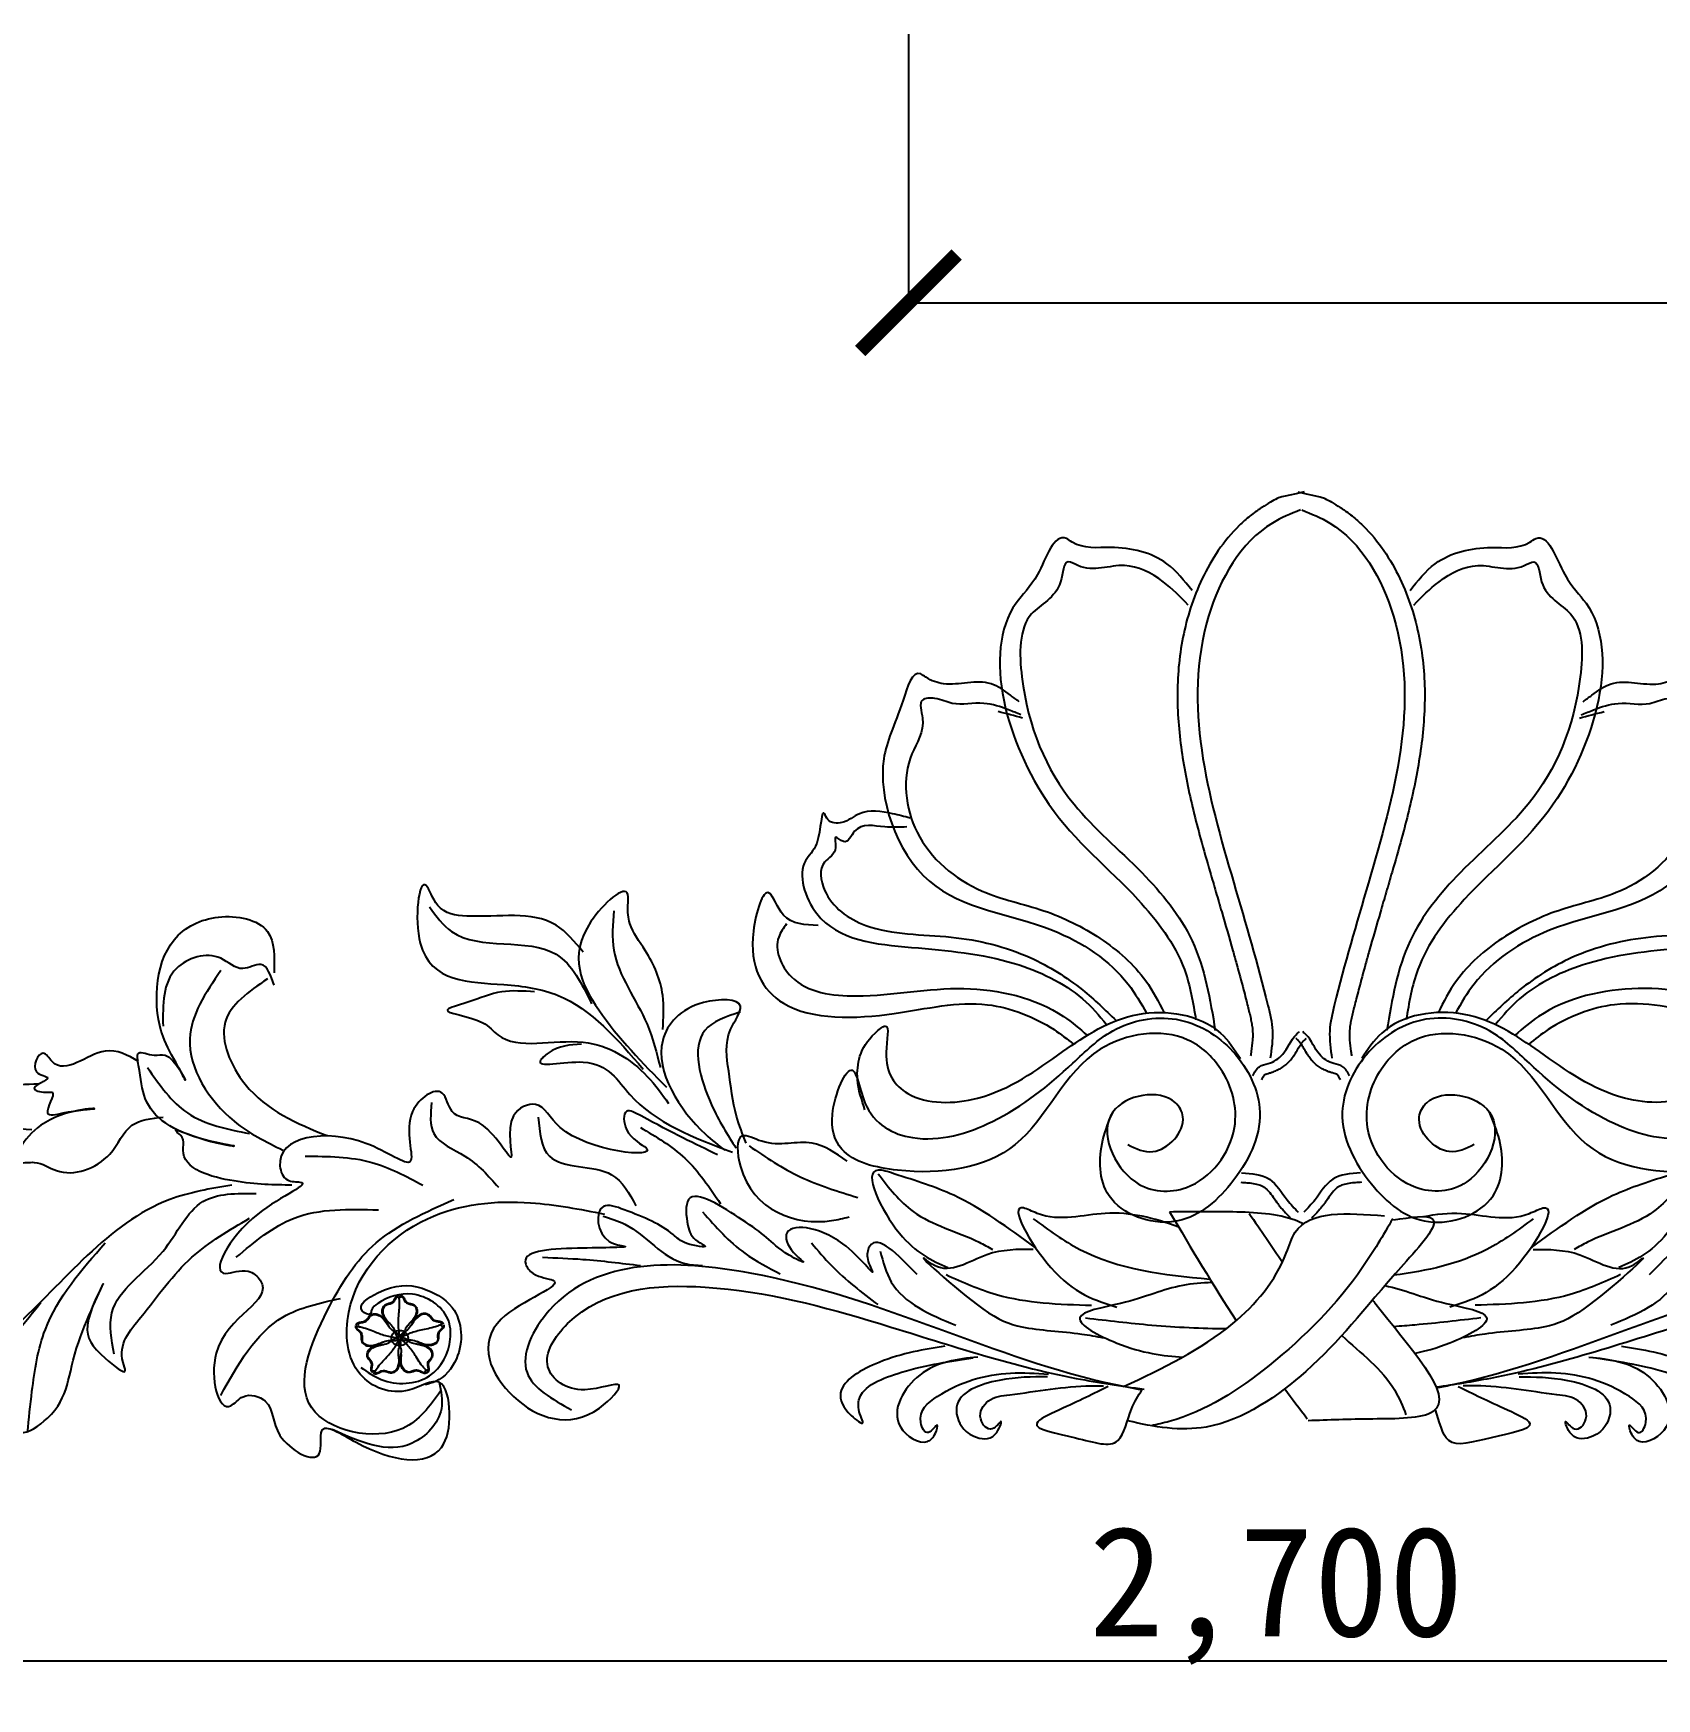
# Model space of a CAD drawing. Extents: x 3172 to 33391, y 13916 to 34175.
# Drawn here: x 19489 to 20667, y 17461 to 18670 of the extents above; entities that cross this region are included whole.
import ezdxf

# ---------------------------------------------------------------- set-up
doc = ezdxf.new("R2010")
doc.units = 0
doc.layers.get('0').update_dxf_attribs({"linetype": 'CONTINUOUS'})
doc.layers.get('DEFPOINTS').update_dxf_attribs({"linetype": 'CONTINUOUS'})
doc.dimstyles.new('ISO-25', dxfattribs={"dimtxt": 2.5, "dimasz": 2.5, "dimexe": 1.25, "dimexo": 0.625, "dimtad": 1, "dimdec": 4, "dimdsep": 46, "dimlunit": 6, "dimtxsty": 'Standard', "dimcen": 2.5, "dimadec": 0, "dimazin": 0, "dimtfac": 1, "dimtdec": 4, "dimtmove": 0, "dimatfit": 3, "dimfxl": 1, "dimtolj": 1, "dimtzin": 0, "dimarcsym": 0})

# ---------------------------------------------------------------- blocks, each defined once
blk = doc.blocks.new('_ARCHTICK')
at = {"color": 0, "linetype": 'ByBlock', "const_width": 0.15}
blk.add_lwpolyline([(-0.5, -0.5), (0.5, 0.5)], dxfattribs=at)
blk = doc.blocks.new('*D6')
at = {"color": 0, "linetype": 'ByBlock'}
for p, q in [((8018.6, -864.9), (8018.6, -1061.1)), ((10104.4, -900.8), (10104.4, -1061.1)), ((8018.6, -1059.9), (10104.4, -1059.9))]:
    blk.add_line(p, q, dxfattribs=at)
at = {"layer": 'DEFPOINTS', "color": 0, "linetype": 'ByBlock'}
for p in [(8018.6, -864.3), (10104.4, -900.2), (10104.4, -1059.9)]:
    blk.add_point(p, dxfattribs=at)
at = {"color": 0, "linetype": 'ByBlock', "xscale": 70, "yscale": 70, "zscale": 70, "rotation": 180}
blk.add_blockref('_ARCHTICK', (8018.6, -1059.9), dxfattribs=at)
at = {"color": 0, "linetype": 'ByBlock', "xscale": 70, "yscale": 70, "zscale": 70}
blk.add_blockref('_ARCHTICK', (10104.4, -1059.9), dxfattribs=at)
at = {"color": 0, "linetype": 'ByBlock', "insert": (9061.5, -1009.2), "char_height": 100, "attachment_point": 5}
blk.add_mtext('\\A1;2000', dxfattribs=at)
blk = doc.blocks.new('*D65')
at = {"color": 0, "lineweight": -2}
for p, q in [((19041.3, 17565.1), (19041.3, 17487.1)), ((21741.4, 17563.5), (21741.4, 17487.1)), ((19041.3, 17488.3), (21741.4, 17488.3))]:
    blk.add_line(p, q, dxfattribs=at)
at = {"layer": 'DEFPOINTS', "color": 0}
for p in [(19041.3, 17565.7), (21741.4, 17564.2), (21741.4, 17488.3)]:
    blk.add_point(p, dxfattribs=at)
at = {"color": 0, "lineweight": -2, "xscale": 50, "yscale": 50, "zscale": 50, "rotation": 180}
blk.add_blockref('_ARCHTICK', (19041.3, 17488.3), dxfattribs=at)
at = {"color": 0, "lineweight": -2, "xscale": 50, "yscale": 50, "zscale": 50}
blk.add_blockref('_ARCHTICK', (21741.4, 17488.3), dxfattribs=at)
at = {"color": 0, "insert": (20391.3, 17535.6), "char_height": 80, "attachment_point": 5}
blk.add_mtext('\\A1;2,700', dxfattribs=at)
blk = doc.blocks.new('A$C3DC02123')
for points, knots in [([(275.6, 392.06), (263.28, 389.23), (262.72, 388.91), (261.01, 387.9), (259.85, 387.21), (257.29, 385.63), (255.89, 384.73), (253.97, 383.39), (253.46, 383.02), (252.44, 382.27), (251.94, 381.89), (250.46, 380.73), (249.49, 379.94), (246.66, 377.49), (244.87, 375.77), (239.21, 369.82), (235.72, 365.28), (229.58, 355.7), (226.93, 350.66), (222.35, 340.33), (220.43, 335.04), (217.23, 324.42), (215.96, 319.1), (213.99, 308.45), (213.29, 303.11), (211.98, 287.33), (212.07, 276.9), (213.66, 256.21), (215.14, 245.94), (218.95, 225.62), (221.29, 215.57), (225.34, 199.58), (226.94, 193.54), (229.53, 183.97), (230.51, 180.4), (232.44, 173.3), (233.4, 169.77), (236.27, 159.2), (238.15, 152.21), (240.58, 142.9), (241.18, 140.58), (242.96, 133.64), (244.13, 129.01), (245.66, 122.72), (246.05, 121.07), (246.76, 118.1), (247.07, 116.77), (247.64, 114.33), (247.9, 113.21), (248.4, 111.04), (248.63, 109.99), (249.04, 107.94), (249.23, 106.94), (249.53, 104.99), (249.65, 104.03), (249.78, 102.63), (249.81, 102.16), (249.85, 101.23), (249.86, 100.75), (249.86, 99.29), (249.82, 98.28), (249.61, 95.29), (249.37, 93.22), (248.98, 90.31), (248.87, 89.58), (248.77, 88.83)], [0, 0, 0, 0, 1.933409, 1.933409, 5.800226, 5.800226, 10.313575, 10.313575, 11.958757, 11.958757, 13.603938, 13.603938, 16.894302, 16.894302, 23.475028, 23.475028, 38.697265, 38.697265, 53.919502, 53.919502, 69.141739, 69.141739, 84.363976, 84.363976, 99.586213, 99.586213, 129.475484, 129.475484, 159.364754, 159.364754, 189.254025, 189.254025, 207.629665, 207.629665, 218.69127, 218.69127, 229.752875, 229.752875, 251.876085, 251.876085, 259.197328, 259.197328, 273.839814, 273.839814, 279.006229, 279.006229, 283.18068, 283.18068, 286.650694, 286.650694, 290.120708, 290.120708, 293.627746, 293.627746, 297.235173, 297.235173, 299.126646, 299.126646, 301.018119, 301.018119, 304.801065, 304.801065, 311.707249, 311.707249, 313.971153, 313.971153, 313.971153, 313.971153]), ([(272.44, 392.06), (284.76, 389.23), (285.32, 388.91), (287.03, 387.9), (288.19, 387.21), (290.75, 385.63), (292.15, 384.73), (294.07, 383.39), (294.58, 383.02), (295.6, 382.27), (296.1, 381.89), (297.58, 380.73), (298.55, 379.94), (301.38, 377.49), (303.17, 375.77), (308.83, 369.82), (312.32, 365.28), (318.46, 355.7), (321.11, 350.66), (325.69, 340.33), (327.61, 335.04), (330.81, 324.42), (332.08, 319.1), (334.05, 308.45), (334.75, 303.11), (336.07, 287.33), (335.97, 276.9), (334.38, 256.21), (332.9, 245.94), (329.09, 225.62), (326.75, 215.57), (322.7, 199.58), (321.1, 193.54), (318.51, 183.97), (317.53, 180.4), (315.6, 173.3), (314.64, 169.77), (311.77, 159.2), (309.89, 152.21), (307.46, 142.9), (306.86, 140.58), (305.08, 133.64), (303.92, 129.01), (302.38, 122.72), (301.99, 121.07), (301.28, 118.1), (300.97, 116.77), (300.4, 114.33), (300.14, 113.21), (299.64, 111.04), (299.41, 109.99), (299, 107.94), (298.81, 106.94), (298.51, 104.99), (298.39, 104.03), (298.26, 102.63), (298.23, 102.16), (298.19, 101.23), (298.18, 100.75), (298.18, 99.29), (298.22, 98.28), (298.43, 95.29), (298.67, 93.22), (299.06, 90.31), (299.17, 89.58), (299.27, 88.83)], [0, 0, 0, 0, 1.933409, 1.933409, 5.800226, 5.800226, 10.313575, 10.313575, 11.958757, 11.958757, 13.603938, 13.603938, 16.894302, 16.894302, 23.475028, 23.475028, 38.697265, 38.697265, 53.919502, 53.919502, 69.141739, 69.141739, 84.363976, 84.363976, 99.586213, 99.586213, 129.475484, 129.475484, 159.364754, 159.364754, 189.254025, 189.254025, 207.629665, 207.629665, 218.69127, 218.69127, 229.752875, 229.752875, 251.876085, 251.876085, 259.197328, 259.197328, 273.839814, 273.839814, 279.006229, 279.006229, 283.18068, 283.18068, 286.650694, 286.650694, 290.120708, 290.120708, 293.627746, 293.627746, 297.235173, 297.235173, 299.126646, 299.126646, 301.018119, 301.018119, 304.801065, 304.801065, 311.707249, 311.707249, 313.971153, 313.971153, 313.971153, 313.971153]), ([(133.13, 279.22), (131.68, 280.38), (127.26, 283.91), (116.05, 292.99), (99.64, 286.44), (88.32, 290.82), (80.07, 297.69), (72.76, 269.72), (58.52, 242.05), (79.61, 169.93), (145.85, 163.68), (183.51, 136.39), (194.06, 117.12), (196.81, 111.67)], [0, 0, 0, 0, 6.248795, 18.973895, 45.331067, 55.843807, 59.362667, 77.77121, 114.492112, 191.927724, 266.263241, 319.160886, 339.39607, 339.39607, 339.39607, 339.39607]), ([(414.91, 279.22), (416.36, 280.38), (420.78, 283.91), (431.99, 292.99), (448.4, 286.44), (459.72, 290.82), (467.97, 297.69), (475.28, 269.72), (489.52, 242.05), (468.43, 169.93), (402.19, 163.68), (364.53, 136.39), (353.98, 117.12), (351.23, 111.67)], [0, 0, 0, 0, 6.248795, 18.973895, 45.331067, 55.843807, 59.362667, 77.77121, 114.492112, 191.927724, 266.263241, 319.160886, 339.39607, 339.39607, 339.39607, 339.39607]), ([(134.01, 272.2), (131.97, 273.08), (126.03, 275.67), (114.82, 279.94), (101.37, 276.4), (92.58, 281.48), (81.94, 281.06), (87.5, 265.41), (73.91, 245.71), (77.52, 205.06), (109.61, 175.9), (145.74, 168.37), (174.43, 153.05), (195.29, 133.44), (202.83, 117.85), (205.56, 111.91)], [0, 0, 0, 0, 7.433531, 21.646263, 39.217626, 49.408731, 56.311308, 67.04111, 89.285743, 136.19831, 186.573892, 222.690019, 258.056575, 293.936881, 315.602011, 315.602011, 315.602011, 315.602011]), ([(414.03, 272.2), (416.07, 273.08), (422.01, 275.67), (433.22, 279.94), (446.67, 276.4), (455.46, 281.48), (466.1, 281.06), (460.54, 265.41), (474.13, 245.71), (470.52, 205.06), (438.43, 175.9), (402.3, 168.37), (373.61, 153.05), (352.75, 133.44), (345.21, 117.85), (342.48, 111.91)], [0, 0, 0, 0, 7.433531, 21.646263, 39.217626, 49.408731, 56.311308, 67.04111, 89.285743, 136.19831, 186.573892, 222.690019, 258.056575, 293.936881, 315.602011, 315.602011, 315.602011, 315.602011]), ([(78.61, 216.64), (75.78, 217.47), (67.71, 219.82), (54.47, 221.83), (46.23, 213.35), (37.63, 213.87), (34.24, 224.96), (34.2, 201.72), (21.23, 191.06), (31.77, 151.58), (81.26, 146.95), (126.8, 142.62), (161.09, 125.36), (173.16, 110.54), (176.84, 105.58)], [0, 0, 0, 0, 11.12965, 31.629638, 43.859143, 52.858816, 57.221806, 77.331944, 90.885789, 126.660299, 189.381443, 253.734597, 301.797598, 324.524726, 324.524726, 324.524726, 324.524726]), ([(469.43, 216.64), (472.26, 217.47), (480.33, 219.82), (493.57, 221.83), (501.81, 213.35), (510.41, 213.87), (513.8, 224.96), (513.84, 201.72), (526.81, 191.06), (516.27, 151.58), (466.78, 146.95), (421.24, 142.62), (386.95, 125.36), (374.88, 110.54), (371.2, 105.58)], [0, 0, 0, 0, 11.12965, 31.629638, 43.859143, 52.858816, 57.221806, 77.331944, 90.885789, 126.660299, 189.381443, 253.734597, 301.797598, 324.524726, 324.524726, 324.524726, 324.524726]), ([(77.03, 211.9), (73.46, 211.71), (64.96, 211.26), (51.47, 214.85), (47.12, 200.97), (39.89, 208.89), (43.19, 197.67), (32.45, 193.09), (35.44, 171.62), (60.23, 153.2), (98.81, 154.85), (136.65, 144.84), (163.45, 126.57), (176.18, 113.45), (181.55, 107.74)], [0, 0, 0, 0, 13.66668, 32.443721, 42.103791, 47.794751, 54.622845, 66.532578, 85.065948, 119.594826, 172.883509, 223.56738, 262.274962, 291.264667, 291.264667, 291.264667, 291.264667]), ([(471.01, 211.9), (474.58, 211.71), (483.08, 211.26), (496.57, 214.85), (500.92, 200.97), (508.15, 208.89), (504.85, 197.67), (515.59, 193.09), (512.6, 171.62), (487.81, 153.2), (449.23, 154.85), (411.39, 144.84), (384.59, 126.57), (371.86, 113.45), (366.49, 107.74)], [0, 0, 0, 0, 13.66668, 32.443721, 42.103791, 47.794751, 54.622845, 66.532578, 85.065948, 119.594826, 172.883509, 223.56738, 262.274962, 291.264667, 291.264667, 291.264667, 291.264667]), ([(32.75, 158.96), (26.18, 159.15), (14.63, 159.48), (7.26, 185.9), (-5.26, 143.06), (13.47, 107.3), (69.39, 109.17), (113.6, 121.38), (144.81, 108.08), (157.17, 97.8), (160.29, 95.08)], [0, 0, 0, 0, 22.535492, 39.602171, 66.777453, 118.046523, 186.720148, 244.611897, 288.838314, 304.195325, 304.195325, 304.195325, 304.195325]), ([(515.29, 158.96), (521.86, 159.15), (533.41, 159.48), (540.78, 185.9), (553.3, 143.06), (534.57, 107.3), (478.65, 109.17), (434.44, 121.38), (403.23, 108.08), (390.87, 97.8), (387.75, 95.08)], [0, 0, 0, 0, 22.535492, 39.602171, 66.777453, 118.046523, 186.720148, 244.611897, 288.838314, 304.195325, 304.195325, 304.195325, 304.195325]), ([(16.94, 159.75), (15.37, 157.46), (9.52, 148.91), (19.13, 123.67), (59.79, 118.44), (103.86, 129.41), (146.73, 118.7), (163.32, 103.46), (167.03, 99.83)], [0, 0, 0, 0, 10.044621, 37.51496, 79.499518, 146.059279, 210.291123, 229.454106, 229.454106, 229.454106, 229.454106]), ([(531.1, 159.75), (532.67, 157.46), (538.52, 148.91), (528.91, 123.67), (488.25, 118.44), (444.18, 129.41), (401.31, 118.7), (384.72, 103.46), (381.01, 99.83)], [0, 0, 0, 0, 10.044621, 37.51496, 79.499518, 146.059279, 210.291123, 229.454106, 229.454106, 229.454106, 229.454106]), ([(256.01, 78.82), (256.02, 78.82), (256.05, 78.84), (256.24, 78.93), (256.5, 79.03), (257.25, 79.27), (257.73, 79.41), (258.55, 79.65), (258.81, 79.73), (259.27, 79.88), (259.47, 79.95), (259.86, 80.09), (260.05, 80.17), (260.62, 80.39), (260.99, 80.55), (262.1, 81.07), (262.81, 81.45), (264.87, 82.72), (266.14, 83.72), (267.71, 85.28), (268.13, 85.74), (268.8, 86.54), (269.06, 86.87), (269.54, 87.52), (269.77, 87.85), (270.42, 88.82), (270.81, 89.46), (271.77, 91.13), (272.29, 92.13), (273.27, 93.93), (273.73, 94.74), (274.34, 95.67), (274.5, 95.9), (274.81, 96.31), (274.95, 96.49), (275.19, 96.77), (275.27, 96.86), (275.47, 97.07), (275.57, 97.18), (275.91, 97.52), (276.18, 97.77), (276.51, 98.09), (276.56, 98.13), (276.6, 98.17)], [6.250096, 6.250096, 6.250096, 6.250096, 6.940672, 6.940672, 8.465382, 8.465382, 9.990093, 9.990093, 10.641518, 10.641518, 11.095072, 11.095072, 11.548626, 11.548626, 12.455735, 12.455735, 14.269952, 14.269952, 17.898385, 17.898385, 19.306301, 19.306301, 20.258185, 20.258185, 21.210069, 21.210069, 23.113837, 23.113837, 26.318849, 26.318849, 29.523862, 29.523862, 30.645278, 30.645278, 31.698769, 31.698769, 32.317183, 32.317183, 32.935597, 32.935597, 34.172425, 34.172425, 34.351506, 34.351506, 34.351506, 34.351506]), ([(292.03, 78.82), (292.02, 78.82), (291.99, 78.84), (291.8, 78.93), (291.54, 79.03), (290.79, 79.27), (290.31, 79.41), (289.49, 79.65), (289.23, 79.73), (288.77, 79.88), (288.57, 79.95), (288.18, 80.09), (287.99, 80.17), (287.42, 80.39), (287.05, 80.55), (285.94, 81.07), (285.23, 81.45), (283.17, 82.72), (281.9, 83.72), (280.33, 85.28), (279.91, 85.74), (279.24, 86.54), (278.98, 86.87), (278.5, 87.52), (278.27, 87.85), (277.62, 88.82), (277.23, 89.46), (276.27, 91.13), (275.75, 92.13), (274.77, 93.93), (274.31, 94.74), (273.7, 95.67), (273.54, 95.9), (273.23, 96.31), (273.09, 96.49), (272.85, 96.77), (272.77, 96.86), (272.57, 97.07), (272.47, 97.18), (272.13, 97.52), (271.86, 97.77), (271.53, 98.09), (271.48, 98.13), (271.44, 98.17)], [6.250096, 6.250096, 6.250096, 6.250096, 6.940672, 6.940672, 8.465382, 8.465382, 9.990093, 9.990093, 10.641518, 10.641518, 11.095072, 11.095072, 11.548626, 11.548626, 12.455735, 12.455735, 14.269952, 14.269952, 17.898385, 17.898385, 19.306301, 19.306301, 20.258185, 20.258185, 21.210069, 21.210069, 23.113837, 23.113837, 26.318849, 26.318849, 29.523862, 29.523862, 30.645278, 30.645278, 31.698769, 31.698769, 32.317183, 32.317183, 32.935597, 32.935597, 34.172425, 34.172425, 34.351506, 34.351506, 34.351506, 34.351506]), ([(254.4, 75.89), (254.54, 76.19), (254.67, 76.48), (255.03, 77.26), (255.25, 77.69), (255.63, 78.36), (255.79, 78.58), (255.96, 78.78), (256, 78.81), (256.01, 78.82)], [0, 0, 0, 0, 0.939684, 0.939684, 2.706961, 2.706961, 4.474237, 4.474237, 5.601546, 5.601546, 5.601546, 5.601546]), ([(293.64, 75.89), (293.5, 76.19), (293.37, 76.48), (293.01, 77.26), (292.79, 77.69), (292.41, 78.36), (292.25, 78.58), (292.08, 78.78), (292.04, 78.81), (292.03, 78.82)], [0, 0, 0, 0, 0.939684, 0.939684, 2.706961, 2.706961, 4.474237, 4.474237, 5.601546, 5.601546, 5.601546, 5.601546]), ([(243.9, 20.8), (244.42, 20.76), (244.94, 20.72), (246.45, 20.6), (247.43, 20.51), (249.58, 20.24), (250.72, 20.06), (252.74, 19.57), (253.61, 19.26), (254.6, 18.79), (254.84, 18.65), (255.25, 18.4), (255.42, 18.29), (255.77, 18.02), (255.95, 17.88), (256.5, 17.4), (256.87, 17.02), (257.98, 15.78), (258.73, 14.76), (260.28, 12.48), (261.09, 11.21), (262.25, 9.51), (262.52, 9.11), (263.03, 8.4), (263.25, 8.09), (263.7, 7.5), (263.92, 7.2), (264.6, 6.33), (265.05, 5.77), (266.41, 4.14), (267.32, 3.12), (268.44, 1.87), (268.66, 1.62), (268.89, 1.36)], [0, 0, 0, 0, 1.466169, 1.466169, 4.398506, 4.398506, 8.324329, 8.324329, 12.250153, 12.250153, 13.656296, 13.656296, 14.805428, 14.805428, 15.95456, 15.95456, 18.252824, 18.252824, 22.573828, 22.573828, 26.894832, 26.894832, 28.200158, 28.200158, 29.19267, 29.19267, 30.185183, 30.185183, 32.170207, 32.170207, 36.140256, 36.140256, 37.161507, 37.161507, 37.161507, 37.161507]), ([(304.14, 20.8), (303.62, 20.76), (303.1, 20.72), (301.59, 20.6), (300.61, 20.51), (298.46, 20.24), (297.32, 20.06), (295.3, 19.57), (294.43, 19.26), (293.44, 18.79), (293.2, 18.65), (292.79, 18.4), (292.62, 18.29), (292.27, 18.02), (292.09, 17.88), (291.54, 17.4), (291.17, 17.02), (290.06, 15.78), (289.31, 14.76), (287.76, 12.48), (286.95, 11.21), (285.79, 9.51), (285.52, 9.11), (285.01, 8.4), (284.79, 8.09), (284.34, 7.5), (284.12, 7.2), (283.44, 6.33), (282.99, 5.77), (281.63, 4.14), (280.72, 3.12), (279.6, 1.87), (279.38, 1.62), (279.15, 1.36)], [0, 0, 0, 0, 1.466169, 1.466169, 4.398506, 4.398506, 8.324329, 8.324329, 12.250153, 12.250153, 13.656296, 13.656296, 14.805428, 14.805428, 15.95456, 15.95456, 18.252824, 18.252824, 22.573828, 22.573828, 26.894832, 26.894832, 28.200158, 28.200158, 29.19267, 29.19267, 30.185183, 30.185183, 32.170207, 32.170207, 36.140256, 36.140256, 37.161507, 37.161507, 37.161507, 37.161507])]:
    blk.add_open_spline(points, degree=3, knots=knots)
for points in [[(273.67, 382.41), (259.72, 375.32), (227.83, 325.26), (240.36, 181.9), (257.44, 115.91), (259.72, 102.26), (258.58, 87.47)], [(274.37, 382.41), (288.33, 375.32), (320.21, 325.26), (307.68, 181.9), (290.6, 115.91), (288.33, 102.26), (289.46, 87.47)], [(219.55, 338.95), (206.99, 353.44), (178.96, 362.13), (159.63, 365.03), (156.73, 366.96), (142.24, 347.64), (131.61, 332.19), (148.04, 224.04), (192.49, 172.85), (215.69, 135.19), (221.48, 108.15)], [(328.49, 338.95), (341.05, 353.44), (369.08, 362.13), (388.41, 365.03), (391.31, 366.96), (405.8, 347.64), (416.43, 332.19), (400, 224.04), (355.55, 172.85), (332.35, 135.19), (326.56, 108.15)], [(217.62, 331.23), (205.05, 343.78), (185.73, 352.47), (162.53, 352.47), (157.7, 354.4), (153.83, 343.78), (139.34, 326.4), (134.51, 292.6), (160.6, 224.04), (194.42, 187.34), (219.55, 150.64), (231.15, 102.36)], [(330.42, 331.23), (342.99, 343.78), (362.31, 352.47), (385.51, 352.47), (390.34, 354.4), (394.21, 343.78), (408.7, 326.4), (413.53, 292.6), (387.44, 224.04), (353.62, 187.34), (328.49, 150.64), (316.89, 102.36)], [(134.89, 270.44), (122.59, 273.95)], [(413.15, 270.44), (425.45, 273.95)], [(187.45, 41.03), (199.96, 37.28), (214.97, 56.03), (211.22, 63.53), (179.94, 58.53), (191.2, 21.04), (216.69, 17.98), (240.75, 50.23), (233.78, 81.86), (217.47, 97.28), (173.69, 92.28), (131.16, 41.03), (72.37, 27.29), (44.5, 38.67), (39.85, 57.28), (49.85, 81.03), (56.11, 63.53), (79.88, 44.78), (119.9, 53.53), (159.93, 84.78), (179.94, 102.28), (211.63, 108.42), (239.98, 91.03), (253.41, 58.46), (238.85, 19.88), (210.36, -0.36), (178.08, 13.55), (174.94, 43.53), (179.94, 58.53)], [(56.11, 59.78), (52.36, 76.03), (53.61, 88.53), (61.11, 101.03), (66.12, 104.78), (66.68, 90.71), (77.44, 68.58), (112.4, 66.03), (154.93, 91.03), (192.45, 111.03), (233.73, 101.03), (243.74, 87.28)], [(360.59, 41.03), (348.08, 37.28), (333.07, 56.03), (336.83, 63.53), (368.1, 58.53), (356.84, 21.04), (331.35, 17.98), (307.29, 50.23), (314.26, 81.86), (330.57, 97.28), (374.35, 92.28), (416.88, 41.03), (475.67, 27.29), (503.54, 38.67), (508.19, 57.28), (498.19, 81.03), (491.93, 63.53), (468.17, 44.78), (428.14, 53.53), (388.11, 84.78), (368.1, 102.28), (336.41, 108.42), (308.06, 91.03), (294.63, 58.46), (309.19, 19.88), (337.68, -0.36), (369.96, 13.55), (373.1, 43.53), (368.1, 58.53)], [(491.93, 59.78), (495.68, 76.03), (494.43, 88.53), (486.93, 101.03), (481.92, 104.78), (481.36, 90.71), (470.6, 68.58), (435.64, 66.03), (393.11, 91.03), (355.59, 111.03), (314.31, 101.03), (304.3, 87.28)], [(249.84, 77.94), (253.18, 82.94), (257.62, 84.6), (264.84, 89.6), (271.5, 100.14), (273.17, 101.8)], [(298.2, 77.94), (294.87, 82.94), (290.42, 84.6), (283.2, 89.6), (276.54, 100.14), (274.87, 101.8)], [(244.29, 25.79), (258.17, 22.46), (267.06, 11.36), (272.61, 4.7)], [(303.75, 25.79), (289.87, 22.46), (280.98, 11.36), (275.43, 4.7)]]:
    blk.add_spline(points, degree=3)
blk = doc.blocks.new('A$C515E7A34')
blk.add_circle((14.91, 12.78), 2.8)
for points in [[(14.67, 28.39), (14.02, 28.16), (13.25, 27.2), (12.59, 26), (10.63, 25.08), (9.7, 24.54), (8.89, 22.96), (10.28, 19.38), (13.13, 15.61), (13.44, 14.33), (14.48, 12.87)], [(14.91, 28.39), (15.57, 28.17), (16.36, 27.22), (17.03, 26.04), (19.01, 25.15), (19.95, 24.63), (20.78, 23.06), (19.46, 19.46), (16.67, 15.64), (16.38, 14.36), (15.37, 12.88)], [(13.63, 27.5), (13.17, 26.46), (12.21, 25.35), (9.93, 24.46), (9.16, 22.61), (10.47, 19.34), (11.82, 17.84)], [(13.25, 26.96), (13.75, 27.66), (14.37, 27.66), (14.79, 27.39)], [(14.48, 28.04), (14.71, 26.16), (14.44, 20.92), (14.37, 16.64), (14.91, 12.95)], [(16.36, 26.99), (15.85, 27.68), (15.23, 27.67), (14.81, 27.39)], [(15.96, 27.52), (16.44, 26.49), (17.43, 25.39), (19.72, 24.55), (20.52, 22.71), (19.26, 19.42), (17.94, 17.89)], [(0, 17.36), (0.02, 16.67), (0.69, 15.64), (1.63, 14.65), (1.9, 12.49), (2.13, 11.45), (3.38, 10.19), (7.21, 10.4), (11.68, 11.95), (12.99, 11.85), (14.7, 12.38)], [(0.07, 17.59), (0.48, 18.15), (1.63, 18.6), (2.96, 18.88), (4.42, 20.49), (5.21, 21.21), (6.95, 21.53), (9.97, 19.15), (12.75, 15.32), (13.87, 14.65), (14.97, 13.23)], [(0.27, 17.07), (2.14, 16.71), (7.03, 14.84), (11.07, 13.44), (14.76, 12.81)], [(0.91, 15.57), (0.41, 16.26), (0.6, 16.84), (0.99, 17.16)], [(1.85, 18.53), (1.04, 18.26), (0.86, 17.67), (0.99, 17.18)], [(1.22, 18.32), (2.35, 18.46), (3.7, 19.06), (5.21, 20.97), (7.21, 21.17), (9.95, 18.95), (10.99, 17.23)], [(29.7, 17.84), (29.27, 18.39), (28.12, 18.83), (26.78, 19.08), (25.3, 20.67), (24.5, 21.38), (22.75, 21.66), (19.77, 19.23), (17.06, 15.36), (15.95, 14.67), (14.88, 13.23)], [(29.31, 17.92), (27.58, 17.11), (22.52, 15.75), (18.43, 14.5), (15.08, 12.85)], [(29.77, 17.62), (29.76, 16.92), (29.1, 15.88), (28.19, 14.87), (27.95, 12.71), (27.75, 11.66), (26.52, 10.39), (22.68, 10.53), (18.18, 12), (16.88, 11.88), (15.16, 12.39)], [(28.53, 18.56), (27.4, 18.67), (26.04, 19.25), (24.5, 21.13), (22.5, 21.3), (19.79, 19.04), (18.78, 17.29)], [(27.9, 18.76), (28.71, 18.49), (28.9, 17.91), (28.78, 17.42)], [(28.89, 15.81), (29.38, 16.51), (29.18, 17.09), (28.79, 17.4)], [(0.52, 16.1), (1.37, 15.34), (2.13, 14.08), (2.27, 11.64), (3.79, 10.34), (7.31, 10.57), (9.15, 11.39)], [(5.76, 0.14), (5.36, 0.7), (5.28, 1.93), (5.43, 3.29), (4.35, 5.17), (3.9, 6.14), (4.14, 7.9), (7.33, 10.04), (11.83, 11.49), (12.82, 12.35), (14.51, 12.96)], [(5.95, 0), (6.62, -0.2), (7.81, 0.13), (9.04, 0.71), (11.17, 0.3), (12.24, 0.19), (13.82, 0.99), (14.8, 4.71), (14.71, 9.44), (15.21, 10.65), (15.23, 12.44)], [(6.31, 0.17), (7.23, 1.83), (10.53, 5.91), (13.1, 9.32), (14.84, 12.63)], [(24.12, 0.16), (23.45, -0.05), (22.26, 0.25), (21.02, 0.81), (18.89, 0.37), (17.83, 0.24), (16.23, 1.02), (15.19, 4.71), (15.19, 9.44), (14.68, 10.64), (14.63, 12.44)], [(24.26, 0.69), (22.96, 2.08), (20.1, 6.47), (17.65, 9.98), (15.04, 12.65)], [(24.3, 0.29), (24.7, 0.87), (24.76, 2.1), (24.58, 3.45), (25.63, 5.35), (26.06, 6.33), (25.79, 8.08), (22.56, 10.17), (18.04, 11.54), (17.04, 12.39), (15.34, 12.96)], [(29.27, 16.35), (28.44, 15.57), (27.7, 14.3), (27.6, 11.86), (26.1, 10.53), (22.58, 10.7), (20.72, 11.49)], [(5.42, 1.46), (5.63, 2.58), (5.49, 4.04), (4.13, 6.07), (4.56, 8.03), (7.51, 9.96), (9.48, 10.41)], [(7.31, 0.1), (8.3, 0.67), (9.73, 1.01), (12.09, 0.39), (13.8, 1.43), (14.67, 4.85), (14.46, 6.86)], [(22.75, 0.24), (21.76, 0.79), (20.32, 1.1), (17.97, 0.44), (16.24, 1.45), (15.32, 4.86), (15.49, 6.87)], [(24.63, 1.62), (24.39, 2.74), (24.51, 4.21), (25.83, 6.26), (25.37, 8.21), (22.38, 10.08), (20.41, 10.51)], [(5.41, 2.12), (5.42, 1.27), (5.93, 0.91), (6.43, 0.89)], [(7.94, 0.31), (7.13, 0.05), (6.63, 0.41), (6.45, 0.88)], [(22.12, 0.44), (22.94, 0.18), (23.43, 0.55), (23.61, 1.02)], [(24.62, 2.29), (24.62, 1.43), (24.12, 1.07), (23.62, 1.04)]]:
    blk.add_spline(points, degree=3)
blk = doc.blocks.new('A$C0FF937D4')
for points in [[(786.8, 368.4), (768.4, 388), (708.2, 394.6), (688.6, 402.4), (680.8, 416.8), (676.8, 374.9), (733.1, 344.9), (769.8, 337), (827.3, 283.4)], [(840.4, 312.2), (840.4, 337), (828.6, 369.7), (818.2, 389.3), (816.9, 402.4), (816.9, 410.3), (792, 390.6), (797.2, 326.6), (843, 270.3)], [(590.2, 199.3), (551.2, 202.3), (516.8, 224.7), (516.8, 232.2), (515.3, 235.2), (512.3, 238.2), (531.7, 232.2), (551.2, 227.7), (531.7, 232.2), (491.3, 262.2), (486.8, 286.1), (486.8, 295.1), (497.3, 293.6), (504.8, 293.6), (518.3, 275.6), (513.8, 284.6), (503.3, 307.1), (510.8, 377.4), (540.7, 393.9), (573.7, 383.4), (578.2, 353.5)], [(683, 401.4), (698, 383.4), (768.4, 366.9), (792.4, 331)], [(807.4, 398.4), (807.4, 369.9), (829.8, 316.1), (838.8, 284.6)], [(578.2, 344.5), (569.2, 359.5), (557.2, 356.5), (542.2, 364), (512.3, 356.5), (503.3, 314.6)], [(542.2, 355), (521.3, 305.6), (551.2, 245.7), (584.2, 224.7)], [(573.7, 349), (545.2, 317.5), (558.7, 272.6), (614.1, 235.2)], [(754, 339.6), (731.8, 339.6), (708.2, 331.8), (695.2, 326.6), (718.7, 317.4), (729.2, 308.3), (786.8, 303), (830, 278.2), (844.4, 258.6)], [(896.7, 229.8), (890.2, 249.4), (884.9, 282.1), (886.2, 312.2), (892.8, 329.2), (867.9, 331.8), (840.4, 304.3), (869.2, 236.3), (882.3, 224.6)], [(892.8, 325), (868.8, 311.6), (873.3, 257.7), (889.8, 226.2)], [(486.8, 289.1), (464.3, 296.6), (428.4, 289.1), (422.4, 295.1), (417.9, 281.6), (425.4, 277.1), (416.4, 269.7), (423.9, 266.7), (428.4, 266.7), (425.4, 251.7), (435.9, 251.7), (456.8, 254.7), (420.9, 242.7), (407.4, 215.8), (416.4, 215.8), (431.4, 209.8), (467.3, 221.8), (482.3, 242.7), (503.3, 248.7)], [(785.5, 301.7), (763.2, 295.2), (758, 289.9), (786.8, 288.6), (818.2, 265.1), (887.5, 223.2)], [(492.8, 284.6), (519.8, 251.7), (561.7, 236.7)], [(419.4, 272.6), (371.5, 266.7), (316, 233.7), (259.1, 233.7), (259.1, 239.7), (263.6, 202.3), (331, 205.3), (384.9, 239.7), (414.9, 239.7)], [(877.3, 221.3), (825.9, 249.5), (816, 252.8), (816, 239.6), (829.2, 226.3), (771.2, 241.2), (754.6, 257.8), (739.7, 249.5), (738.1, 219.7), (716.5, 244.5), (698.3, 252.8), (691.6, 266.1), (671.7, 252.8), (670.1, 216.4), (640.2, 229.6), (582.2, 213.1), (587.2, 203.1), (595.5, 201.5), (567.3, 178.3), (545.7, 135.2), (560.7, 136.8), (568.9, 130.2), (539.1, 77.2), (549.1, 39.1), (557.3, 45.7), (572.3, 42.4), (582.2, 17.6), (608.7, 4.3), (610.4, 20.9), (633.6, 12.6), (691.1, 8.8), (696.6, 34.1), (689.5, 56.2), (669.2, 50.5), (636.3, 62), (628.6, 107), (681.7, 174.9), (751.3, 186.5), (801.1, 178.3)], [(684.5, 259.2), (686, 236.7), (707, 220.3), (729.5, 197.8)], [(756.4, 248.7), (763.9, 220.3), (805.9, 206.8), (822.3, 184.3)], [(825.3, 241.2), (855.3, 218.8), (879.3, 185.8)], [(964.8, 216.7), (941.2, 229.8), (907.2, 231.1), (894.1, 235), (892.8, 212.8), (954.3, 173.5), (966.1, 176.2)], [(898.7, 227.7), (933.2, 205.3), (972.1, 190.3)], [(599.2, 220.3), (644.1, 215.8), (678.5, 199.3)], [(1091.7, 153.9), (1036.7, 191.9), (996.2, 207.6), (985.7, 210.2), (1000.1, 164.4), (1032.8, 139.5)], [(985.7, 207.6), (1009.3, 180.1), (1053.8, 157.9), (1062.9, 152.6)], [(1426.4, 153.9), (1481.4, 191.9), (1521.9, 207.6), (1532.4, 210.2), (1518, 164.4), (1485.3, 139.5)], [(1532.4, 207.6), (1508.8, 180.1), (1464.3, 157.9), (1455.2, 152.6)], [(549.7, 199.3), (507.8, 188.8), (402.9, 96), (331, 57.1), (296.6, 64.6), (295.1, 79.6), (316, 103.5), (331, 96), (320.5, 127.4), (248.6, 109.5), (271.1, 52.6), (323.5, 43.6)], [(470.3, 76.6), (468.8, 106.5), (503.3, 151.4), (530.2, 187.3), (566.2, 193.3)], [(552.7, 146.9), (591.7, 175.3), (648.6, 181.3)], [(690.5, 49.6), (665.1, 22.7), (603.6, 37.6), (614.1, 108), (647.1, 157.4), (699.5, 188.8)], [(867.3, 179.8), (895.7, 149.9), (919.7, 134.9)], [(299.6, 45.1), (254.6, 51.1), (229.1, 34.6), (202.2, 28.7), (230.6, 18.2), (280.1, 10.7), (331, 40.6), (358, 57.1), (343, 42.1), (335.5, 24.2), (338.5, 16.7), (371.5, 24.2), (402.9, 63.1), (407.4, 78.1), (402.9, 46.6), (407.4, 19.7), (425.4, 30.2), (446.4, 85.5), (462.8, 127.4), (452.3, 97.5), (464.3, 73.6), (477.8, 64.6), (476.3, 70.6), (488.3, 103.5), (522.8, 146.9), (561.7, 175.3)], [(799.9, 176.8), (814.9, 170.9), (855.3, 142.4), (867.3, 140.9)], [(1332.9, 174.8), (1312.3, 139.2), (1249.4, 68.3), (1182.1, 27.7), (1170, 24.6)], [(411.9, 19.7), (414.9, 49.6), (423.9, 94.5), (464.3, 157.4)], [(940.7, 157.4), (954.2, 140.9), (985.6, 112.5)], [(759.4, 146.9), (786.4, 145.4), (825.3, 140.9)], [(987.1, 151.4), (994.6, 128.9), (1038.1, 97.5)], [(1090.4, 152.6), (1059, 148.7), (1023.7, 140.9), (1018.4, 144.8), (1056.4, 109.5), (1082.6, 96.4), (1123.1, 91.2), (1137.5, 88.5)], [(1427.7, 152.6), (1459.1, 148.7), (1494.4, 140.9), (1499.7, 144.8), (1461.7, 109.5), (1435.5, 96.4), (1395, 91.2), (1380.6, 88.5)], [(1531, 151.4), (1523.5, 128.9), (1480, 97.5)], [(636.8, 66.9), (650.5, 58.2), (683.1, 60.9), (697.1, 87.4), (695.4, 102.2), (671.5, 120.1), (648.1, 113.4), (644, 108.5), (643.1, 105.8), (637.9, 107.7), (648.3, 121.1), (678, 124.4), (698.4, 110.4), (701.2, 73.2), (687.2, 56.8), (680.1, 54.3)], [(1031.5, 134.3), (1065.5, 119.9), (1129.7, 112.1)], [(1486.6, 134.3), (1452.6, 119.9), (1388.4, 112.1)], [(344.5, 19.7), (353.5, 28.7), (402.9, 90), (420.9, 114)], [(542.2, 46.6), (584.2, 103.5), (623.1, 117)], [(1030.8, 82.3), (986.4, 70.6), (960.4, 48.4), (967.5, 32.1), (975.4, 26.9), (974, 31.5), (972.7, 43.2), (1001.4, 63.4), (1049.7, 73.8)], [(1487.3, 82.3), (1531.7, 70.6), (1557.7, 48.4), (1550.6, 32.1), (1542.7, 26.9), (1544.1, 31.5), (1545.4, 43.2), (1516.7, 63.4), (1468.4, 73.8)], [(1052.9, 74.5), (1013.8, 61.4), (1000.8, 23.7), (1019, 13.2), (1024.3, 19.1), (1025.6, 25), (1019.7, 19.7), (1014.5, 26.9), (1025.6, 45.8), (1075.1, 62.8), (1100.6, 62.1)], [(1465.2, 74.5), (1504.3, 61.4), (1517.3, 23.7), (1499.1, 13.2), (1493.8, 19.1), (1492.5, 25), (1498.4, 19.7), (1503.6, 26.9), (1492.5, 45.8), (1443, 62.8), (1417.5, 62.1)], [(689.5, 56.2), (691.1, 36.9), (671.3, 11.9), (617.5, 21.8)], [(1099.9, 60.1), (1067.3, 57.5), (1038.6, 38), (1045.1, 20.4), (1050.3, 17.1), (1064.7, 18.4), (1068.6, 27.6), (1062.7, 22.4), (1054.9, 29.5), (1060.1, 42.6), (1074.5, 47.1), (1129.2, 53.6), (1137.7, 53.6)], [(1418.2, 60.1), (1450.8, 57.5), (1479.5, 38), (1473, 20.4), (1467.8, 17.1), (1453.4, 18.4), (1449.5, 27.6), (1455.4, 22.4), (1463.2, 29.5), (1458, 42.6), (1443.6, 47.1), (1388.9, 53.6), (1380.4, 53.6)], [(1141, 53), (1107.7, 36), (1092.7, 26.3), (1118.8, 15.8), (1147.5, 13.9), (1156.6, 36.7), (1163.8, 51)]]:
    blk.add_spline(points, degree=3)
for points, knots in [([(1012.1, 134.3), (998.8, 149.1), (982.6, 167.1), (977.1, 146.2), (987.1, 127), (960.2, 167.7), (917.2, 173.4), (926.4, 151.2), (939.2, 140.7), (919.7, 151.3), (911.2, 161.6), (891, 176.3), (854.1, 202.7), (856.5, 170.6), (860.3, 159.8), (873.9, 153.1), (854.5, 156.1), (842.6, 169.2), (823.9, 177.8), (793.6, 189.6), (796.4, 157.4), (826.4, 153.8), (777.6, 154), (740.9, 151.3), (753.5, 132.5), (783.9, 129.5), (706.9, 102.7), (734.4, 37.4), (785.3, 19), (820.2, 61.4), (782.8, 44.1), (754, 67.2), (788.1, 123.4), (880, 131.3), (992.4, 98.4), (1088.9, 63), (1149.8, 53.4), (1165.1, 51.2)], [0, 0, 0, 0, 38.096498, 46.54406, 57.022456, 85.147438, 123.85074, 140.168928, 147.200174, 157.941487, 177.911807, 198.834226, 237.801311, 256.58249, 269.941352, 275.917629, 288.426974, 299.61814, 337.265573, 351.548923, 377.341423, 387.826138, 419.369866, 456.066379, 464.351907, 478.515737, 523.296493, 580.229495, 638.844411, 660.066188, 683.512145, 713.393524, 747.55023, 844.102578, 964.761292, 1103.224944, 1149.660223, 1149.660223, 1149.660223, 1149.660223]), ([(1506, 134.3), (1519.3, 149.1), (1535.5, 167.1), (1541, 146.2), (1531, 127), (1557.9, 167.7), (1600.9, 173.4), (1591.7, 151.2), (1578.9, 140.7), (1598.4, 151.3), (1606.9, 161.6), (1627.1, 176.3), (1664, 202.7), (1661.6, 170.6), (1657.8, 159.8), (1644.2, 153.1), (1663.6, 156.1), (1675.5, 169.2), (1694.2, 177.8), (1724.5, 189.6), (1721.7, 157.4), (1691.7, 153.8), (1740.5, 154), (1777.2, 151.3), (1764.6, 132.5), (1734.2, 129.5), (1811.2, 102.7), (1783.7, 37.4), (1732.8, 19), (1697.9, 61.4), (1735.3, 44.1), (1764.1, 67.2), (1730, 123.4), (1638.1, 131.3), (1525.7, 98.4), (1432.1, 64.1), (1374.4, 54.4), (1362.2, 52.6)], [0, 0, 0, 0, 38.096498, 46.54406, 57.022456, 85.147438, 123.85074, 140.168928, 147.200174, 157.941487, 177.911807, 198.834226, 237.801311, 256.58249, 269.941352, 275.917629, 288.426974, 299.61814, 337.265573, 351.548923, 377.341423, 387.826138, 419.369866, 456.066379, 464.351907, 478.515737, 523.296493, 580.229495, 638.844411, 660.066188, 683.512145, 713.393524, 747.55023, 844.102578, 964.761292, 1103.224944, 1140.371307, 1140.371307, 1140.371307, 1140.371307]), ([(1188.5, 168.8), (1172.1, 175.3), (1140.9, 184), (1105.5, 171.1), (1069.9, 191.4), (1105.3, 124.3), (1132.3, 115.5), (1146.7, 110.8)], [26.041912, 26.041912, 26.041912, 26.041912, 77.406387, 123.213563, 133.179767, 180.06541, 233.05505, 233.05505, 233.05505, 233.05505]), ([(1151.3, 53), (1177.5, 66.2), (1222.2, 89.3), (1257.1, 133.9), (1270.3, 181.7), (1302.1, 179.1), (1327.3, 177)], [5.046409, 5.046409, 5.046409, 5.046409, 91.861142, 154.456082, 170.652941, 232.035899, 232.035899, 232.035899, 232.035899]), ([(1182.3, 180), (1196.3, 180.2), (1224.2, 180.6), (1257.6, 178.7), (1271, 172.3), (1272.8, 171.3)], [0, 0, 0, 0, 42.714868, 85.2769, 92.328336, 92.328336, 92.328336, 92.328336]), ([(1353.6, 176.4), (1362.1, 178.4), (1385.5, 181), (1412.6, 171.1), (1448.2, 191.4), (1412.8, 124.3), (1385.8, 115.5), (1371.4, 110.8)], [50.937939, 50.937939, 50.937939, 50.937939, 77.406387, 123.213563, 133.179767, 180.06541, 233.05505, 233.05505, 233.05505, 233.05505]), ([(1090.4, 174.9), (1100.6, 166.8), (1134.8, 139.9), (1178.3, 133.9), (1209.5, 131.1)], [0, 0, 0, 0, 38.48259, 129.135096, 129.135096, 129.135096, 129.135096]), ([(1333.3, 174), (1344.9, 176), (1373.4, 180.8), (1316.1, 114.2), (1287.3, 70.8), (1215.8, 15.8), (1172, 23.6), (1154.1, 28.2)], [0, 0, 0, 0, 26.316901, 64.878578, 166.613353, 245.092113, 298.633705, 298.633705, 298.633705, 298.633705]), ([(1236, 178.8), (1239.9, 172.8), (1247.4, 161), (1254.8, 149), (1258.4, 143.3)], [0, 0, 0, 0, 21.649071, 42.000152, 42.000152, 42.000152, 42.000152]), ([(1427.7, 174.9), (1417.5, 166.8), (1389.8, 145), (1356, 136.9), (1333.7, 133.9)], [0, 0, 0, 0, 38.48259, 104.57064, 104.57064, 104.57064, 104.57064]), ([(1163.6, 50.6), (1157.7, 51.7), (1068.4, 69.8), (952.8, 140.8), (777.3, 148), (737.2, 61), (765.8, 44), (778.9, 36.1)], [100.186661, 100.186661, 100.186661, 100.186661, 118.334974, 378.139865, 516.251518, 563.805744, 604.282587, 604.282587, 604.282587, 604.282587]), ([(1362.3, 52.1), (1365.6, 52.8), (1451.9, 71.2), (1565.3, 140.8), (1740.8, 148), (1780.9, 61), (1752.3, 44), (1739.2, 36.1)], [108.242645, 108.242645, 108.242645, 108.242645, 118.334974, 378.139865, 516.251518, 563.805744, 604.282587, 604.282587, 604.282587, 604.282587]), ([(1211, 128.5), (1204.1, 128.3), (1183.1, 126.5), (1159.4, 114), (1107.5, 105.3), (1154.2, 78.6), (1178.1, 75.2), (1191.3, 74.5)], [20.626494, 20.626494, 20.626494, 20.626494, 41.145026, 85.020282, 114.428577, 145.308639, 189.319837, 189.319837, 189.319837, 189.319837]), ([(1327.6, 126.3), (1340.6, 123.6), (1359.1, 114), (1410.6, 105.3), (1373.9, 84.3), (1355.1, 78.6), (1347.9, 77.1)], [41.918722, 41.918722, 41.918722, 41.918722, 85.020282, 114.428577, 145.308639, 166.970727, 166.970727, 166.970727, 166.970727]), ([(1319.3, 115.9), (1319.8, 115.2), (1342, 83.9), (1391.2, 29.2), (1315.8, 29.8), (1289.4, 28.7), (1275.7, 28.2)], [163.936889, 163.936889, 163.936889, 163.936889, 165.994744, 254.133896, 295.085646, 338.82999, 338.82999, 338.82999, 338.82999]), ([(1125.7, 102.9), (1140.6, 101), (1172.1, 96.9), (1203.8, 95.3), (1220.7, 95.1)], [0, 0, 0, 0, 44.804844, 95.291757, 95.291757, 95.291757, 95.291757]), ([(1392.4, 102.9), (1377.5, 101), (1358, 98.5), (1338.3, 96.9), (1333.6, 96.5)], [0, 0, 0, 0, 44.804844, 59.155443, 59.155443, 59.155443, 59.155443]), ([(1298.5, 90.1), (1311.2, 77.3), (1331, 61.7), (1339.5, 38.7), (1341.8, 32.6)], [108.546577, 108.546577, 108.546577, 108.546577, 161.941208, 181.32022, 181.32022, 181.32022, 181.32022]), ([(1377.1, 53), (1386.9, 47.9), (1401.3, 40.4), (1436.3, 23.5), (1396.5, 16.2), (1367.6, 6), (1364.5, 28.1), (1361.6, 36.2)], [0, 0, 0, 0, 37.322781, 55.224342, 83.314027, 112.072207, 136.181812, 136.181812, 136.181812, 136.181812])]:
    blk.add_open_spline(points, degree=3, knots=knots)
for points in [[(1182.3, 180), (1196.9, 153.4), (1211.5, 126.8), (1227.3, 101)], [(1260, 51.4), (1265, 44.2), (1270.1, 36.9), (1275.2, 29.7)]]:
    blk.add_open_spline(points, degree=3)
for name, p, xscale, yscale, zscale in [('A$C3DC02123', (901.1, 173.3), 1.35, 1.35, 1.35), ('A$C515E7A34', (633.2, 62.7), 2, 2, 2)]:
    blk.add_blockref(name, p, dxfattribs=dict(xscale=xscale, yscale=yscale, zscale=zscale))
blk = doc.blocks.new('A$C013B0892')
blk.add_blockref('A$C0FF937D4', (0.1, 1.1))
blk = doc.blocks.new('A$C149A6449')
at = {"xscale": 1.05, "zscale": 1.05}
blk.add_blockref('A$C013B0892', (0, 0), dxfattribs=at)
blk = doc.blocks.new('A$C152673AD')
dim = blk.add_linear_dim(base=(2124.52357, 38.71229), p1=(38.71232, 234.30195), p2=(2124.52357, 198.37329), text='2000', dimstyle='ISO-25', override={"dimtxt": 100, "dimasz": 70, "dimblk1": 'ARCHTICK', "dimblk2": 'ARCHTICK', "dimsah": 1})
dim.commit()
dim.dimension.update_dxf_attribs({"geometry": '*D6', "text_midpoint": (1081.61794, 89.34714), "insert": (-7979.90758, 1098.58279)})

msp = doc.modelspace()

# ---------------------------------------------------------------- block references
msp.add_blockref('A$C152673AD', (20085.54474, 18435.4989))
at = {"xscale": 1.025, "zscale": 1.025}
msp.add_blockref('A$C149A6449', (19041.25161, 17633.16513), dxfattribs=at)

# ---------------------------------------------------------------- dimensions: what is measured, and where the dimension line sits
dim = msp.add_linear_dim(base=(21741.37083, 17488.3446), p1=(19041.25161, 17565.72546), p2=(21741.37083, 17564.15149), dimstyle='ISO-25', override={"dimtxt": 80, "dimasz": 50, "dimdec": 0, "dimblk1": 'ARCHTICK', "dimblk2": 'ARCHTICK', "dimsah": 1})
dim.commit()
dim.dimension.update_dxf_attribs({"geometry": '*D65', "text_midpoint": (20391.31122, 17535.63627)})

doc.saveas('drawing.dxf')
